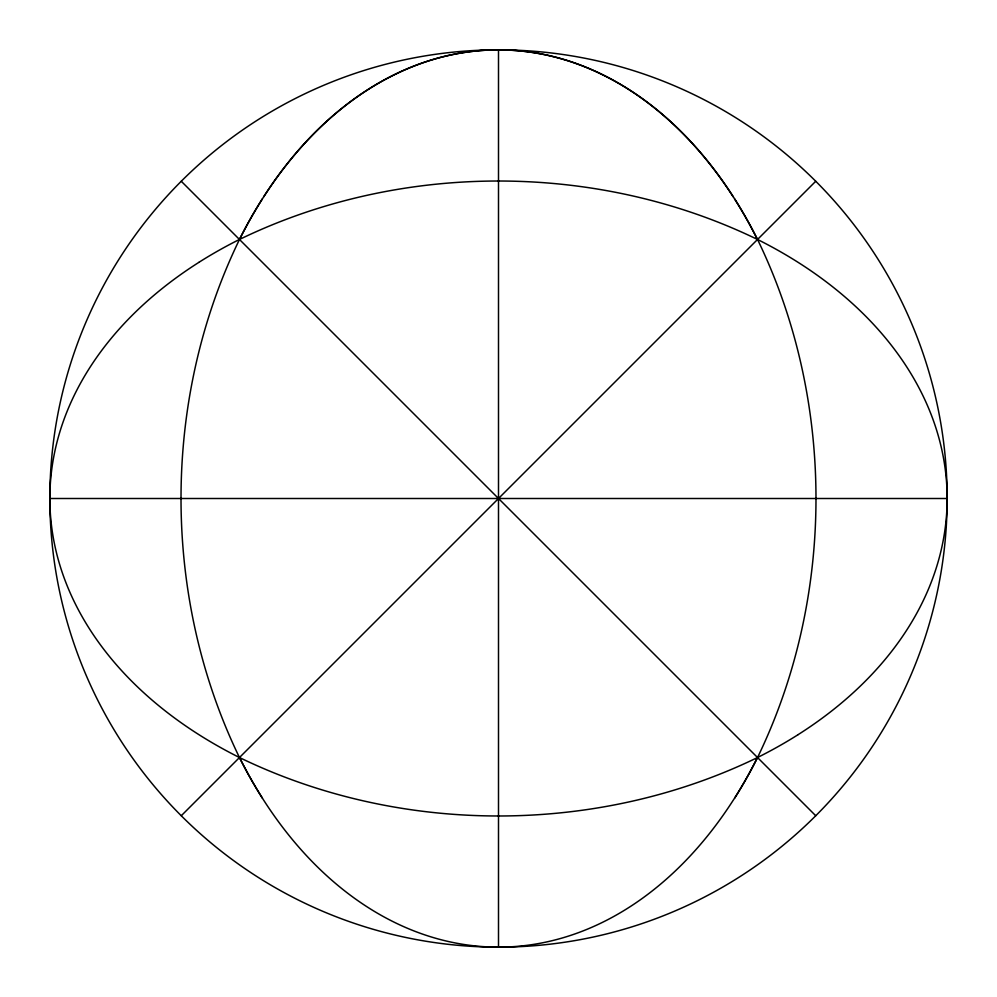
<?xml version="1.0" encoding="UTF-8"?>
<svg xmlns="http://www.w3.org/2000/svg" width="997" height="997" viewBox="0 0 997 997"><rect width="100%" height="100%" fill="white"/><g stroke="black" fill="none" stroke-linecap="round" stroke-linejoin="round"><path stroke-width="1.5" d="M734.602 798.161A448.65 317.258 -90 0 0 757.546 757.496C835.461 596.954 835.461 399.996 757.533 239.467A448.65 317.258 -90 0 0 734.577 198.752L733.107 196.484A448.65 317.258 -90 0 0 498.5 49.85A448.625 317.183 90 0 0 263.893 196.509L262.41 198.802A448.625 317.183 90 0 0 239.479 239.479C161.514 400.009 161.539 596.991 239.467 757.533A448.65 317.258 -90 0 0 262.423 798.248L263.906 800.529A448.65 317.258 -90 0 0 498.5 947.15A448.625 317.183 90 0 0 733.057 800.491L734.577 798.211A448.625 317.183 90 0 0 757.458 757.546A448.65 317.258 0 0 0 798.123 734.652M181.255 815.745L815.745 181.255M198.802 262.41L196.484 263.893A448.65 317.258 0 0 0 196.446 733.082L198.789 734.577A448.65 317.258 0 0 0 239.405 757.496C399.959 835.461 596.966 835.486 757.533 757.533M798.198 734.59L800.516 733.107A448.65 317.258 0 0 0 800.554 263.918L798.211 262.423A448.65 317.258 0 0 0 757.595 239.504C597.041 161.539 400.034 161.514 239.467 239.467A448.65 317.258 -90 0 1 262.398 198.839M49.85 498.5L947.15 498.5A448.65 448.65 0 0 1 274.175 887.043A448.65 448.65 0 0 1 274.175 109.957A448.65 448.65 0 0 1 947.15 498.5M181.255 181.255L815.745 815.745M498.5 49.85L498.5 947.15M198.877 262.348A448.65 317.258 0 0 1 239.542 239.405M262.435 798.173A448.625 317.183 90 0 1 239.492 757.508M498.861 49.887A448.625 317.183 90 0 1 733.194 196.808M734.502 198.852A448.625 317.183 90 0 1 757.446 239.517M263.694 196.795A448.65 317.258 -90 0 1 498.089 49.85"/></g></svg>
